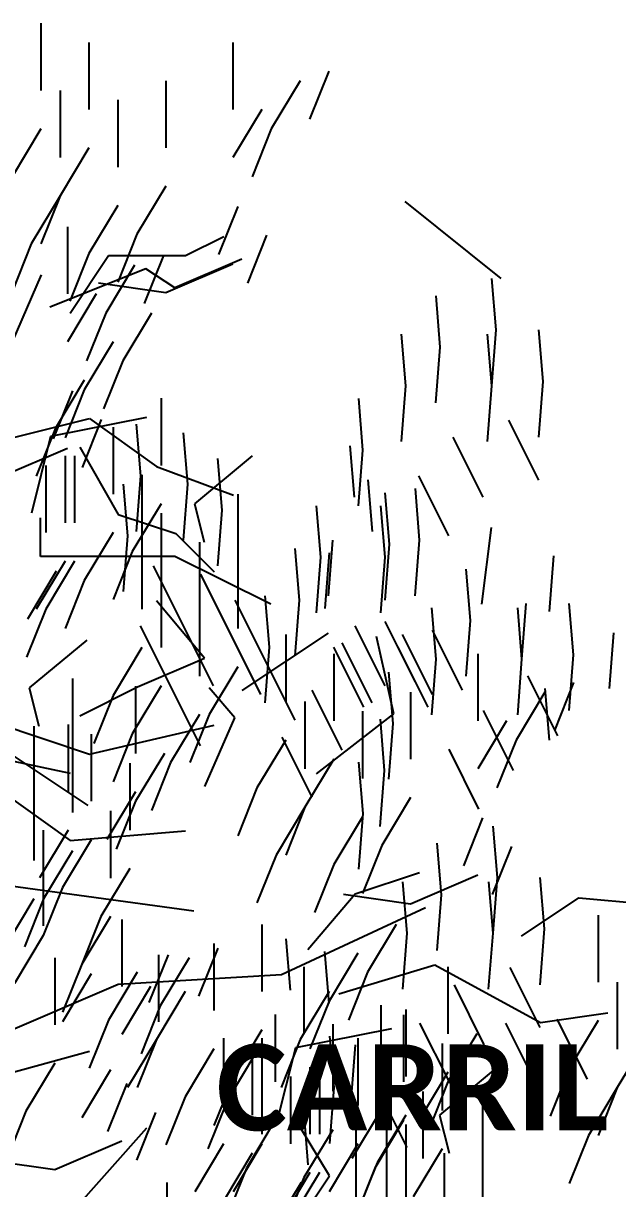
# Model space of a CAD drawing. Header units: metres. Extents: x 668617 to 675126, y 2286318 to 2293677.
# Drawn here: x 672148.12 to 672149.258, y 2287841.141 to 2287843.373 of the extents above; entities that cross this region are included whole.
import ezdxf

# ---------------------------------------------------------------- set-up
doc = ezdxf.new("R2010")
doc.units = ezdxf.units.M
doc.header["$MEASUREMENT"] = 0
doc.layers.add('DMTG_SECCIONES_VIALES', color=250, linetype='Continuous')
doc.styles.get("Standard").update_dxf_attribs({"font": 'arial.ttf'})

# ---------------------------------------------------------------- blocks, each defined once
blk = doc.blocks.new('a4')
at = {"color": 75}
for p, q in [((1.0554, 6.761), (1.0554, 6.6325)), ((1.1473, 6.7243), (1.1473, 6.5957)), ((1.4229, 6.7243), (1.4229, 6.5957)), ((1.6066, 6.6692), (1.5698, 6.5774)), ((1.0921, 6.6325), (1.0921, 6.5039)), ((1.2943, 6.6508), (1.2943, 6.5223)), ((1.5515, 6.6508), (1.4964, 6.559)), ((1.2024, 6.6141), (1.2024, 6.4856)), ((1.478, 6.5957), (1.4229, 6.5039)), ((1.0554, 6.559), (1.0003, 6.4672)), ((1.4964, 6.559), (1.4596, 6.4672)), ((1.1473, 6.5223), (1.0921, 6.4305)), ((1.0921, 6.4305), (1.037, 6.3387)), ((1.0921, 6.4305), (1.0554, 6.3387)), ((1.2943, 6.4489), (1.2391, 6.3571)), ((1.2024, 6.4121), (1.1473, 6.3203)), ((1.4323, 6.41), (1.3956, 6.3182)), ((1.9363, 6.2725), (1.7525, 6.4194)), ((1.1062, 6.3714), (1.1062, 6.2428)), ((1.2391, 6.3571), (1.2024, 6.2653)), ((1.332, 6.3161), (1.4055, 6.3528)), ((1.4874, 6.3549), (1.4507, 6.2631)), ((1.037, 6.3387), (1.0003, 6.2469)), ((1.1473, 6.3203), (1.1105, 6.2285)), ((1.1116, 6.2059), (1.1851, 6.3161)), ((1.2348, 6.2979), (1.1797, 6.2061)), ((1.1851, 6.3161), (1.332, 6.3161)), ((1.29, 6.3163), (1.2532, 6.2245)), ((1.4231, 6.2998), (1.2945, 6.2448)), ((1.4402, 6.3092), (1.3116, 6.2541)), ((1.0013, 6.1508), (1.0564, 6.2794)), ((1.2565, 6.2909), (1.0727, 6.2174)), ((1.3116, 6.2541), (1.2565, 6.2909)), ((1.2945, 6.2448), (1.1659, 6.2631)), ((1.9267, 6.1736), (1.9185, 6.2721)), ((1.1613, 6.2428), (1.1062, 6.151)), ((1.8198, 6.1407), (1.8117, 6.2393)), ((1.1797, 6.2061), (1.143, 6.1143)), ((1.2671, 6.206), (1.212, 6.1142)), ((1.7541, 6.0668), (1.7459, 6.1654)), ((1.9184, 6.0668), (1.9102, 6.1654)), ((1.9184, 6.0668), (1.9267, 6.1736)), ((2.017, 6.075), (2.0088, 6.1736)), ((1.1936, 6.1509), (1.1385, 6.0591)), ((1.8116, 6.034), (1.8198, 6.1407)), ((1.212, 6.1142), (1.1752, 6.0224)), ((1.1385, 6.0774), (1.0834, 5.9856)), ((2.0087, 5.9683), (2.017, 6.075)), ((1.1157, 6.0571), (1.0789, 5.9653)), ((1.1385, 6.0591), (1.1018, 5.9673)), ((1.7458, 5.9601), (1.7541, 6.0668)), ((1.9101, 5.9601), (1.9184, 6.0668)), ((1.2853, 6.0428), (1.2853, 5.9143)), ((1.6719, 5.9436), (1.6637, 6.0422)), ((1.2578, 6.0061), (1.0741, 5.9694)), ((0.9278, 5.9489), (1.1483, 6.0039)), ((1.0834, 5.9856), (1.0466, 5.8938)), ((1.1708, 6.002), (1.1341, 5.9102)), ((1.1483, 6.0039), (1.2769, 5.9121)), ((1.1935, 5.9877), (1.1935, 5.8592)), ((1.2464, 5.8945), (1.2382, 5.993)), ((2.0087, 5.8861), (1.9512, 6.0011)), ((1.0741, 5.9694), (1.0373, 5.8225)), ((1.3367, 5.878), (1.3286, 5.9766)), ((1.9019, 5.8533), (1.8444, 5.9683)), ((1.1065, 5.9469), (0.9779, 5.8919)), ((1.1299, 5.9489), (1.2034, 5.8203)), ((1.6554, 5.8533), (1.6472, 5.9518)), ((1.6636, 5.8369), (1.6719, 5.9436)), ((1.1016, 5.9326), (1.1016, 5.8041)), ((1.12, 5.9326), (1.12, 5.8041)), ((1.4599, 5.9326), (1.3497, 5.8408)), ((1.4024, 5.8288), (1.3943, 5.9273)), ((1.0649, 5.9143), (1.0649, 5.7857)), ((1.2381, 5.7877), (1.2464, 5.8945)), ((1.2486, 5.8959), (1.2486, 5.6389)), ((1.2769, 5.9121), (1.4239, 5.8571)), ((1.8361, 5.7794), (1.7786, 5.8944)), ((1.2217, 5.7795), (1.2135, 5.878)), ((1.3285, 5.7713), (1.3367, 5.878)), ((1.69, 5.7877), (1.6818, 5.8863)), ((1.4323, 5.8592), (1.4323, 5.6021)), ((1.7228, 5.7631), (1.7147, 5.8616)), ((1.7803, 5.7713), (1.7722, 5.8698)), ((1.2853, 5.8408), (1.2302, 5.749)), ((1.3497, 5.8408), (1.368, 5.7674)), ((1.3942, 5.722), (1.4024, 5.8288)), ((1.5914, 5.7384), (1.5832, 5.837)), ((1.7146, 5.7384), (1.7064, 5.837)), ((1.0544, 5.74), (1.0544, 5.8135)), ((1.2034, 5.8203), (1.3137, 5.7836)), ((1.2853, 5.8225), (1.2853, 5.5654)), ((1.1935, 5.7857), (1.1384, 5.6939)), ((1.3137, 5.7836), (1.3872, 5.7102)), ((1.8995, 5.6482), (1.9179, 5.7951)), ((1.2134, 5.6727), (1.2217, 5.7795)), ((1.3588, 5.7674), (1.3588, 5.5103)), ((1.606, 5.6644), (1.6143, 5.7712)), ((1.7145, 5.6563), (1.7228, 5.7631)), ((1.7721, 5.6645), (1.7803, 5.7713)), ((1.3116, 5.74), (1.0544, 5.74)), ((1.2302, 5.749), (1.1935, 5.6572)), ((1.4953, 5.6482), (1.3116, 5.74)), ((1.5502, 5.6563), (1.5421, 5.7549)), ((1.5831, 5.6317), (1.5914, 5.7384)), ((1.5995, 5.6399), (1.6078, 5.7467)), ((1.7063, 5.6317), (1.7146, 5.7384)), ((2.0289, 5.6344), (2.0371, 5.7412)), ((1.1016, 5.7307), (1.0465, 5.6389)), ((1.12, 5.7307), (1.0649, 5.6389)), ((1.3858, 5.4921), (1.2709, 5.722)), ((1.8778, 5.6171), (1.8696, 5.7156)), ((1.0849, 5.7116), (1.0297, 5.6198)), ((1.1384, 5.6939), (1.1016, 5.6021)), ((1.4762, 5.4756), (1.3613, 5.7056)), ((1.3688, 5.5449), (1.2769, 5.6551)), ((1.5419, 5.4264), (1.427, 5.6563)), ((1.4927, 5.566), (1.4845, 5.6645)), ((1.542, 5.5496), (1.5502, 5.6563)), ((1.9763, 5.5431), (1.9846, 5.6499)), ((2.0749, 5.5514), (2.0668, 5.6499)), ((1.0649, 5.6389), (1.0281, 5.5471)), ((1.812, 5.5431), (1.8039, 5.6417)), ((1.9763, 5.5431), (1.9682, 5.6417)), ((1.3611, 5.3771), (1.2462, 5.607)), ((1.7145, 5.4921), (1.657, 5.607)), ((1.772, 5.5003), (1.7145, 5.6153)), ((1.8695, 5.5103), (1.8778, 5.6171)), ((1.6055, 5.5932), (1.4402, 5.483)), ((1.524, 5.5902), (1.524, 5.4617)), ((1.7309, 5.4387), (1.6981, 5.5865)), ((1.8048, 5.4756), (1.7474, 5.5906)), ((1.8623, 5.4839), (1.8049, 5.5988)), ((2.1438, 5.4866), (2.1521, 5.5934)), ((1.1433, 5.5797), (1.033, 5.4879)), ((1.2486, 5.5654), (1.1935, 5.4736)), ((1.4844, 5.4592), (1.4927, 5.566)), ((1.6734, 5.451), (1.6159, 5.566)), ((1.6898, 5.4592), (1.6323, 5.5742)), ((1.7966, 5.451), (1.7391, 5.566)), ((1.2402, 5.4898), (1.3688, 5.5449)), ((1.6159, 5.5535), (1.6159, 5.4249)), ((1.8037, 5.4364), (1.812, 5.5431)), ((1.8915, 5.5535), (1.8915, 5.4249)), ((1.9681, 5.4364), (1.9763, 5.5431)), ((2.0666, 5.4446), (2.0749, 5.5514)), ((1.4323, 5.5287), (1.3772, 5.4369)), ((1.7298, 5.42), (1.7216, 5.5185)), ((1.1157, 5.5063), (1.1157, 5.2492)), ((1.2853, 5.492), (1.2302, 5.4002)), ((1.2365, 5.4912), (1.2365, 5.3627)), ((2.0452, 5.3963), (1.9877, 5.5112)), ((2.0752, 5.4984), (2.0385, 5.4066)), ((1.033, 5.4879), (1.0514, 5.4145)), ((1.1299, 5.4348), (1.2402, 5.4898)), ((1.1935, 5.4736), (1.1567, 5.3818)), ((1.4269, 5.4305), (1.3776, 5.488)), ((1.6322, 5.3689), (1.5748, 5.4839)), ((1.7629, 5.48), (1.7629, 5.3515)), ((2.0201, 5.48), (1.965, 5.3882)), ((2.0287, 5.3881), (2.0206, 5.4866)), ((1.5608, 5.4617), (1.5608, 5.3331)), ((1.3588, 5.4369), (1.3037, 5.3451)), ((1.3772, 5.4369), (1.3405, 5.3451)), ((1.3693, 5.2991), (1.4269, 5.4305)), ((1.5829, 5.3237), (1.7309, 5.4387)), ((1.671, 5.4433), (1.671, 5.3148)), ((1.7133, 5.3296), (1.7052, 5.4282)), ((1.9466, 5.4249), (1.8915, 5.3331)), ((1.9598, 5.3296), (1.9023, 5.4446)), ((1.1462, 5.2627), (0.9257, 5.4096)), ((1.0422, 5.4145), (1.0422, 5.1574)), ((1.1079, 5.4178), (1.1079, 5.2892)), ((1.1483, 5.3613), (1.3872, 5.4164)), ((1.7215, 5.3132), (1.7298, 5.42)), ((0.8543, 5.3797), (1.1116, 5.3246)), ((1.1519, 5.3993), (1.1519, 5.2708)), ((1.2302, 5.4002), (1.1935, 5.3084)), ((1.524, 5.3882), (1.4689, 5.2964)), ((1.5747, 5.2786), (1.5172, 5.3935)), ((1.965, 5.3882), (1.9282, 5.2964)), ((1.2917, 5.3627), (1.2365, 5.2709)), ((1.894, 5.2557), (1.8366, 5.3707)), ((1.2254, 5.3442), (1.2254, 5.2157)), ((1.3037, 5.3451), (1.267, 5.2533)), ((1.6159, 5.3515), (1.5608, 5.2597)), ((1.6722, 5.2475), (1.664, 5.346)), ((1.705, 5.2229), (1.7133, 5.3296)), ((1.4689, 5.2964), (1.4322, 5.2046)), ((1.2365, 5.2892), (1.1814, 5.1974)), ((1.2365, 5.2709), (1.1998, 5.1791)), ((1.7629, 5.2781), (1.7078, 5.1863)), ((1.1886, 5.2524), (1.1886, 5.1239)), ((1.5608, 5.2597), (1.5057, 5.1679)), ((1.5608, 5.2597), (1.524, 5.1679)), ((1.6639, 5.1407), (1.6722, 5.2475)), ((1.671, 5.2413), (1.6159, 5.1495)), ((1.901, 5.2392), (1.8642, 5.1474)), ((1.9291, 5.1248), (1.9209, 5.2234)), ((1.1079, 5.2158), (1.0528, 5.124)), ((1.06, 5.2157), (1.06, 5.0872)), ((1.1116, 5.1961), (1.332, 5.2144)), ((1.1519, 5.1973), (1.0968, 5.1055)), ((1.7078, 5.1863), (1.671, 5.0945)), ((1.8222, 5.092), (1.8141, 5.1905)), ((1.9561, 5.1841), (1.9193, 5.0923)), ((1.06, 5.1606), (1.06, 5.0321)), ((1.1157, 5.1758), (1.0606, 5.084)), ((1.5057, 5.1679), (1.4689, 5.0761)), ((1.2254, 5.1422), (1.1703, 5.0504)), ((1.6159, 5.1495), (1.5792, 5.0577)), ((1.6567, 5.0938), (1.78, 5.1348)), ((1.3483, 5.0607), (0.9441, 5.1158)), ((1.7565, 5.0181), (1.7483, 5.1166)), ((1.8918, 5.1291), (1.7632, 5.074)), ((1.9208, 5.0181), (1.9126, 5.1166)), ((1.9208, 5.0181), (1.9291, 5.1248)), ((2.0194, 5.0263), (2.0112, 5.1248)), ((1.0968, 5.1055), (1.06, 5.0137)), ((1.5663, 4.987), (1.6567, 5.0938)), ((1.7632, 5.074), (1.6346, 5.0923)), ((1.814, 4.9852), (1.8222, 5.092)), ((1.0422, 5.084), (0.9871, 4.9922)), ((1.0606, 5.084), (1.0238, 4.9922)), ((1.5158, 4.939), (1.7914, 5.0676)), ((1.9751, 5.0125), (2.0853, 5.0859)), ((2.0853, 5.0859), (2.2874, 5.0676)), ((1.1703, 5.0504), (1.1335, 4.9586)), ((1.1886, 5.0504), (1.1335, 4.9586)), ((2.122, 5.053), (2.122, 4.9245)), ((1.2104, 5.0445), (1.2104, 4.9159)), ((1.4785, 5.0352), (1.4785, 4.9066)), ((1.7357, 5.0352), (1.6806, 4.9434)), ((2.0111, 4.9195), (2.0194, 5.0263)), ((1.06, 5.0137), (1.0049, 4.9219)), ((1.5334, 4.909), (1.5252, 5.0075)), ((1.7482, 4.9113), (1.7565, 5.0181)), ((1.9125, 4.9113), (1.9208, 5.0181)), ((1.3941, 4.9894), (1.3573, 4.8976)), ((1.3867, 4.9984), (1.3867, 4.8699)), ((1.6073, 4.8844), (1.5992, 4.9829)), ((1.6622, 4.9801), (1.6071, 4.8883)), ((1.0818, 4.971), (1.0818, 4.8425)), ((1.1335, 4.9586), (1.0968, 4.8668)), ((1.2989, 4.977), (1.2621, 4.8852)), ((1.2805, 4.977), (1.2805, 4.8485)), ((1.339, 4.971), (1.2839, 4.8792)), ((1.626, 4.9023), (1.8097, 4.9574)), ((1.8097, 4.9574), (2.0118, 4.8472)), ((1.1519, 4.9403), (1.0968, 4.8485)), ((1.2397, 4.9434), (1.1846, 4.8516)), ((1.5589, 4.9541), (1.5589, 4.8255)), ((1.6806, 4.9434), (1.6439, 4.8516)), ((1.8345, 4.9541), (1.8345, 4.8255)), ((2.0111, 4.8374), (1.9536, 4.9524)), ((1.2655, 4.9159), (1.2104, 4.8241)), ((1.9042, 4.8046), (1.8468, 4.9195)), ((2.1587, 4.9245), (2.1587, 4.796)), ((1.3315, 4.9066), (1.2764, 4.8148)), ((1.6071, 4.9066), (1.552, 4.8148)), ((1.2839, 4.8792), (1.2471, 4.7874)), ((1.6071, 4.8883), (1.5704, 4.7965)), ((1.7059, 4.8806), (1.7059, 4.7521)), ((1.754, 4.872), (1.754, 4.7435)), ((1.1846, 4.8516), (1.1478, 4.7598)), ((1.5038, 4.8623), (1.5038, 4.7337)), ((1.614, 4.8439), (1.614, 4.7154)), ((1.7498, 4.8621), (1.7498, 4.7336)), ((1.8385, 4.7307), (1.781, 4.8456)), ((2.0028, 4.7307), (1.9453, 4.8456)), ((2.0118, 4.8472), (2.1404, 4.8656)), ((2.1014, 4.7389), (2.0439, 4.8538)), ((2.122, 4.8511), (2.0669, 4.7593)), ((1.4785, 4.8332), (1.4234, 4.7414)), ((1.7264, 4.8353), (1.5427, 4.7986)), ((1.8896, 4.8255), (1.8345, 4.7337)), ((1.2764, 4.8148), (1.2213, 4.723)), ((1.2764, 4.8148), (1.2397, 4.723)), ((1.4049, 4.8169), (1.4049, 4.6884)), ((1.4784, 4.8169), (1.4784, 4.6884)), ((1.552, 4.8148), (1.5153, 4.723)), ((1.6167, 4.7224), (1.6085, 4.821)), ((1.6495, 4.6978), (1.6578, 4.8046)), ((1.6621, 4.8169), (1.6621, 4.6884)), ((1.8233, 4.807), (1.8233, 4.6785)), ((2.2139, 4.8143), (2.1587, 4.7225)), ((1.3867, 4.7965), (1.3315, 4.7047)), ((1.467, 4.7888), (1.4119, 4.697)), ((1.46, 4.7986), (1.46, 4.67)), ((1.5427, 4.7986), (1.5059, 4.6517)), ((1.0818, 4.7691), (1.0266, 4.6773)), ((1.1886, 4.7567), (1.1335, 4.6649)), ((1.4784, 4.7618), (1.4784, 4.6333)), ((1.5702, 4.7618), (1.5702, 4.6333)), ((1.5886, 4.7618), (1.5886, 4.6333)), ((1.9285, 4.7618), (1.8183, 4.67)), ((2.0669, 4.7593), (2.0301, 4.6675)), ((1.4234, 4.7414), (1.3867, 4.6496)), ((1.5335, 4.7435), (1.5335, 4.615)), ((1.8345, 4.7521), (1.7794, 4.6603)), ((1.8345, 4.7337), (1.7978, 4.6419)), ((1.2198, 4.7302), (1.1831, 4.6384)), ((1.6084, 4.6157), (1.6167, 4.7224)), ((1.7563, 4.6075), (1.6988, 4.7224)), ((1.7172, 4.7251), (1.7172, 4.4681)), ((1.7866, 4.7152), (1.7866, 4.5867)), ((2.1587, 4.7225), (2.1036, 4.6307)), ((2.1587, 4.7225), (2.122, 4.6307)), ((1.3315, 4.7047), (1.2948, 4.6129)), ((1.4119, 4.697), (1.3752, 4.6052)), ((1.901, 4.6884), (1.901, 4.4313)), ((1.0266, 4.6773), (0.9899, 4.5854)), ((1.275, 4.6751), (1.2382, 4.5833)), ((1.5673, 4.5746), (1.5591, 4.6732)), ((1.7059, 4.6786), (1.6508, 4.5868)), ((1.658, 4.6785), (1.658, 4.55)), ((1.754, 4.67), (1.6989, 4.5782)), ((1.8183, 4.67), (1.8367, 4.5966)), ((1.1116, 4.48), (1.2585, 4.6453)), ((1.5038, 4.6603), (1.4487, 4.5685)), ((1.6076, 4.5535), (1.5525, 4.6453)), ((1.7498, 4.6602), (1.6947, 4.5684)), ((1.754, 4.6517), (1.754, 4.3946)), ((1.614, 4.6419), (1.5589, 4.5501)), ((1.658, 4.6234), (1.658, 4.4949)), ((2.1036, 4.6307), (2.0669, 4.5389)), ((1.2106, 4.62), (1.082, 4.565)), ((1.4049, 4.615), (1.3498, 4.5231)), ((1.4784, 4.615), (1.4233, 4.5231)), ((1.6621, 4.615), (1.607, 4.5231)), ((1.8233, 4.6051), (1.7682, 4.5133)), ((1.082, 4.565), (0.9534, 4.5833)), ((1.46, 4.5966), (1.4049, 4.5048)), ((1.6989, 4.5782), (1.6621, 4.4864)), ((1.8275, 4.5966), (1.8275, 4.3395)), ((1.4487, 4.5685), (1.4119, 4.4767)), ((1.5702, 4.5599), (1.5151, 4.4681)), ((1.5886, 4.5599), (1.5335, 4.4681)), ((1.6947, 4.5684), (1.658, 4.4766)), ((1.2963, 4.5408), (1.2963, 4.4123)), ((1.5535, 4.5408), (1.4984, 4.449)), ((1.5589, 4.5501), (1.5222, 4.4583)), ((1.5341, 4.4433), (1.6076, 4.5535))]:
    blk.add_line(p, q, dxfattribs=at)
at = {"color": 44}
for p, q in [((0.8176, 5.4715), (1.1483, 5.3613)), ((0.8543, 5.3797), (1.1116, 5.1961)), ((1.2034, 4.9207), (1.5158, 4.939)), ((0.9462, 4.8105), (1.2034, 4.9207)), ((0.9462, 4.7371), (1.1483, 4.7921))]:
    blk.add_line(p, q, dxfattribs=at)

msp = doc.modelspace()

# ---------------------------------------------------------------- block references
at = {"layer": 'DMTG_SECCIONES_VIALES', "color": 8}
msp.add_blockref('a4', (672147.09834, 2287836.61207), dxfattribs=at)

# ---------------------------------------------------------------- texts
at = {"layer": 'DMTG_SECCIONES_VIALES', "color": 252, "insert": (672148.48966, 2287841.41754), "char_height": 0.18, "attachment_point": 1}
msp.add_mtext_dynamic_manual_height_columns('\\pxa0.66667,sm1.07917;{\\fCalibri|b1|i0|c0|p34;\\H0.91667x;CARRIL DE CIRCULACIÓN}', width=3.6251352, gutter_width=1, heights=[1.62792], dxfattribs=at)

doc.saveas('drawing.dxf')
